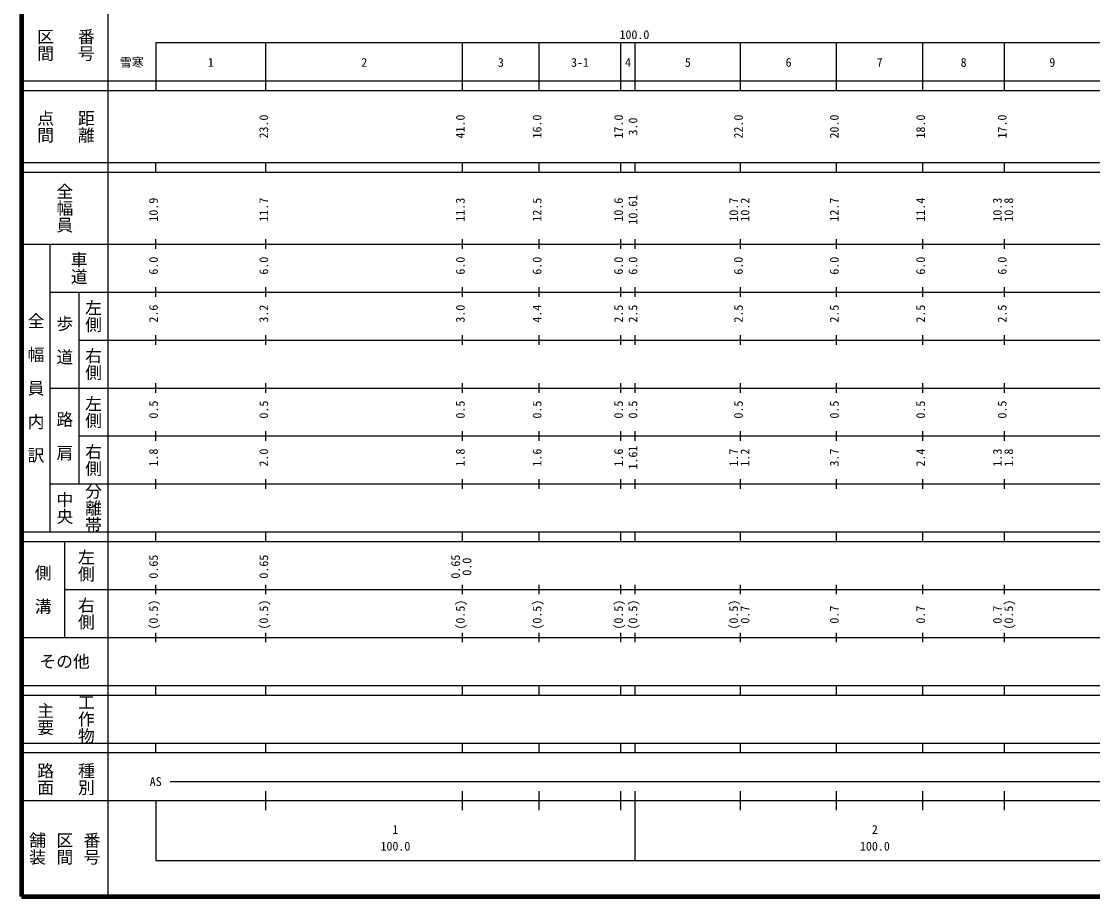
# Model space of a CAD drawing. Units: millimetres on the paper, enlarged 1000 times. Extents: x 40000 to 680000, y 20000 to 380000.
# Drawn here: x 40000 to 263400, y 20000 to 202409 of the extents above; entities that cross this region are included whole.
import ezdxf
from ezdxf.enums import TextEntityAlignment as Align

# ---------------------------------------------------------------- set-up
doc = ezdxf.new("R2010")
doc.units = ezdxf.units.MM
doc.header["$LTSCALE"] = 1000
doc.layers.add('M-TTL', color=2, linetype='Continuous', lineweight=140)
doc.layers.add('M-TTL-BAND', color=7, linetype='Continuous', lineweight=25)
doc.styles.add('@ＭＳ ゴシック', font='')
doc.styles.add('ＭＳ ゴシック', font='')
doc.styles.get('@ＭＳ ゴシック').set_extended_font_data('@MS Gothic')
doc.styles.get('ＭＳ ゴシック').set_extended_font_data('MS Gothic')

msp = doc.modelspace()

# ---------------------------------------------------------------- linework, layer by layer
at = {"layer": 'M-TTL'}
for p, q in [((40000, 380000), (40000, 20000)), ((40000, 20000), (680000, 20000))]:
    msp.add_line(p, q, dxfattribs=at)
at = {"layer": 'M-TTL-BAND'}
for p, q in [((58000, 370000), (58000, 20000)), ((68000, 198000), (579000, 198000)), ((68000, 198000), (68000, 188000)), ((91000, 188000), (91000, 198000)), ((132000, 188000), (132000, 198000)), ((148000, 188000), (148000, 198000)), ((165000, 188000), (165000, 198000)), ((168000, 188000), (168000, 198000)), ((190000, 188000), (190000, 198000)), ((210000, 188000), (210000, 198000)), ((228000, 188000), (228000, 198000)), ((245000, 188000), (245000, 198000)), ((40000, 190000), (579000, 190000)), ((40000, 188000), (579000, 188000)), ((40000, 173000), (579000, 173000)), ((68000, 171000), (68000, 173000)), ((91000, 171000), (91000, 173000)), ((132000, 171000), (132000, 173000)), ((148000, 171000), (148000, 173000)), ((165000, 171000), (165000, 173000)), ((168000, 171000), (168000, 173000)), ((190000, 171000), (190000, 173000)), ((210000, 171000), (210000, 173000)), ((228000, 171000), (228000, 173000)), ((245000, 171000), (245000, 173000)), ((40000, 171000), (579000, 171000)), ((68000, 155000), (68000, 157000)), ((91000, 155000), (91000, 157000)), ((132000, 155000), (132000, 157000)), ((148000, 155000), (148000, 157000)), ((165000, 155000), (165000, 157000)), ((168000, 155000), (168000, 157000)), ((190000, 155000), (190000, 157000)), ((210000, 155000), (210000, 157000)), ((228000, 155000), (228000, 157000)), ((245000, 155000), (245000, 157000)), ((40000, 156000), (579000, 156000)), ((46000, 96000), (46000, 156000)), ((46000, 146000), (579000, 146000)), ((52000, 146000), (52000, 106000)), ((68000, 145000), (68000, 147000)), ((91000, 145000), (91000, 147000)), ((132000, 145000), (132000, 147000)), ((148000, 145000), (148000, 147000)), ((165000, 145000), (165000, 147000)), ((168000, 145000), (168000, 147000)), ((190000, 145000), (190000, 147000)), ((210000, 145000), (210000, 147000)), ((228000, 145000), (228000, 147000)), ((245000, 145000), (245000, 147000)), ((68000, 135000), (68000, 137000)), ((91000, 135000), (91000, 137000)), ((132000, 135000), (132000, 137000)), ((148000, 135000), (148000, 137000)), ((165000, 135000), (165000, 137000)), ((168000, 135000), (168000, 137000)), ((190000, 135000), (190000, 137000)), ((210000, 135000), (210000, 137000)), ((228000, 135000), (228000, 137000)), ((245000, 135000), (245000, 137000)), ((52000, 136000), (579000, 136000)), ((46000, 126000), (579000, 126000)), ((68000, 125000), (68000, 127000)), ((91000, 125000), (91000, 127000)), ((132000, 125000), (132000, 127000)), ((148000, 125000), (148000, 127000)), ((165000, 125000), (165000, 127000)), ((168000, 125000), (168000, 127000)), ((190000, 125000), (190000, 127000)), ((210000, 125000), (210000, 127000)), ((228000, 125000), (228000, 127000)), ((245000, 125000), (245000, 127000)), ((68000, 115000), (68000, 117000)), ((91000, 115000), (91000, 117000)), ((132000, 115000), (132000, 117000)), ((148000, 115000), (148000, 117000)), ((165000, 115000), (165000, 117000)), ((168000, 115000), (168000, 117000)), ((190000, 115000), (190000, 117000)), ((210000, 115000), (210000, 117000)), ((228000, 115000), (228000, 117000)), ((245000, 115000), (245000, 117000)), ((52000, 116000), (579000, 116000)), ((46000, 106000), (579000, 106000)), ((68000, 105000), (68000, 107000)), ((91000, 105000), (91000, 107000)), ((132000, 105000), (132000, 107000)), ((148000, 105000), (148000, 107000)), ((165000, 105000), (165000, 107000)), ((168000, 105000), (168000, 107000)), ((190000, 105000), (190000, 107000)), ((210000, 105000), (210000, 107000)), ((228000, 105000), (228000, 107000)), ((245000, 105000), (245000, 107000)), ((40000, 96000), (579000, 96000)), ((40000, 94000), (579000, 94000)), ((49000, 94000), (49000, 74000)), ((68000, 94000), (68000, 96000)), ((91000, 94000), (91000, 96000)), ((132000, 94000), (132000, 96000)), ((148000, 94000), (148000, 96000)), ((165000, 94000), (165000, 96000)), ((168000, 94000), (168000, 96000)), ((190000, 94000), (190000, 96000)), ((210000, 94000), (210000, 96000)), ((228000, 94000), (228000, 96000)), ((245000, 94000), (245000, 96000)), ((68000, 83000), (68000, 85000)), ((91000, 83000), (91000, 85000)), ((132000, 83000), (132000, 85000)), ((148000, 83000), (148000, 85000)), ((165000, 83000), (165000, 85000)), ((168000, 83000), (168000, 85000)), ((190000, 83000), (190000, 85000)), ((210000, 83000), (210000, 85000)), ((228000, 83000), (228000, 85000)), ((245000, 83000), (245000, 85000)), ((49000, 84000), (579000, 84000)), ((40000, 74000), (579000, 74000)), ((68000, 73000), (68000, 75000)), ((91000, 73000), (91000, 75000)), ((132000, 73000), (132000, 75000)), ((148000, 73000), (148000, 75000)), ((165000, 73000), (165000, 75000)), ((168000, 73000), (168000, 75000)), ((190000, 73000), (190000, 75000)), ((210000, 73000), (210000, 75000)), ((228000, 73000), (228000, 75000)), ((245000, 73000), (245000, 75000)), ((40000, 64000), (579000, 64000)), ((68000, 62000), (68000, 64000)), ((91000, 62000), (91000, 64000)), ((132000, 62000), (132000, 64000)), ((148000, 62000), (148000, 64000)), ((165000, 62000), (165000, 64000)), ((168000, 62000), (168000, 64000)), ((190000, 62000), (190000, 64000)), ((210000, 62000), (210000, 64000)), ((228000, 62000), (228000, 64000)), ((245000, 62000), (245000, 64000)), ((40000, 62000), (579000, 62000)), ((40000, 52000), (579000, 52000)), ((68000, 50000), (68000, 52000)), ((91000, 50000), (91000, 52000)), ((132000, 50000), (132000, 52000)), ((148000, 50000), (148000, 52000)), ((165000, 50000), (165000, 52000)), ((168000, 50000), (168000, 52000)), ((190000, 50000), (190000, 52000)), ((210000, 50000), (210000, 52000)), ((228000, 50000), (228000, 52000)), ((245000, 50000), (245000, 52000)), ((40000, 50000), (579000, 50000)), ((71000, 44000), (565000, 44000)), ((91000, 38000), (91000, 42000)), ((132000, 38000), (132000, 42000)), ((148000, 38000), (148000, 42000)), ((165000, 38000), (165000, 42000)), ((168000, 27500), (168000, 42000)), ((190000, 38000), (190000, 42000)), ((210000, 38000), (210000, 42000)), ((228000, 38000), (228000, 42000)), ((245000, 38000), (245000, 42000)), ((40000, 40000), (579000, 40000)), ((68000, 40000), (68000, 27500)), ((68000, 27500), (579000, 27500))]:
    msp.add_line(p, q, dxfattribs=at)

# ---------------------------------------------------------------- texts
at = {"layer": 'M-TTL-BAND', "style": '@ＭＳ ゴシック'}
for s, p in [('区間', (45000, 197500)), ('番号', (53500, 197500)), ('点間', (45000, 180500)), ('距離', (53500, 180500)), ('全幅員', (49000, 163500)), ('車道', (52000, 151000)), ('左側', (55000, 141000)), ('全\u3000幅\u3000員\u3000内\u3000訳', (43000, 126000)), ('歩\u3000道', (49000, 136000)), ('右側', (55000, 131000)), ('左側', (55000, 121000)), ('路\u3000肩', (49000, 116000)), ('右側', (55000, 111000)), ('分離帯', (55000, 101000)), ('中央', (49000, 101000)), ('左側', (53500, 89000)), ('側\u3000溝', (44500, 84000)), ('右側', (53500, 79000)), ('主要', (45000, 57000)), ('工作物', (53500, 57000)), ('路面', (45000, 44500)), ('種別', (53500, 44500)), ('舗装', (43333, 30000)), ('区間', (49000, 30000)), ('番号', (54667, 30000))]:
    msp.add_text(s, height=2566, rotation=270, dxfattribs=at).set_placement(p, align=Align.MIDDLE_CENTER)
at = {"layer": 'M-TTL-BAND', "style": 'ＭＳ ゴシック'}
for s, p in [('100.0', (167844, 198195)), ('雪寒', (63017, 192405)), ('1', (79500, 192405)), ('2', (111500, 192405)), ('3', (140000, 192405)), ('3-1', (156500, 192405)), ('4', (166500, 192405)), ('5', (179000, 192405)), ('6', (200000, 192405)), ('7', (219000, 192405)), ('8', (236500, 192405)), ('9', (255000, 192405)), ('AS', (68000, 42500)), ('1', (118000, 32523)), ('2', (218000, 32523)), ('100.0', (118000, 29033)), ('100.0', (218000, 29033))]:
    msp.add_text(s, height=1833, dxfattribs=at).set_placement(p, align=Align.BOTTOM_CENTER)
for s, p in [('23.0', (92000, 180500)), ('41.0', (133000, 180500)), ('16.0', (149000, 180500)), ('17.0', (166000, 180500)), ('3.0', (169000, 180500)), ('22.0', (191000, 180500)), ('20.0', (211000, 180500)), ('18.0', (229000, 180500)), ('17.0', (246000, 180500)), ('10.9', (69000, 163174)), ('11.7', (92000, 163174)), ('11.3', (133000, 163174)), ('12.5', (149000, 163174)), ('10.6', (166000, 163174)), ('10.61', (169000, 163174)), ('10.7', (190000, 163174)), ('10.2', (192370, 163174)), ('12.7', (211000, 163174)), ('11.4', (229000, 163174)), ('10.3', (245000, 163174)), ('10.8', (247370, 163174)), ('6.0', (69000, 151500)), ('6.0', (92000, 151500)), ('6.0', (133000, 151500)), ('6.0', (149000, 151500)), ('6.0', (166000, 151500)), ('6.0', (169000, 151500)), ('6.0', (191000, 151500)), ('6.0', (211000, 151500)), ('6.0', (229000, 151500)), ('6.0', (246000, 151500)), ('2.6', (69000, 141500)), ('3.2', (92000, 141500)), ('3.0', (133000, 141500)), ('4.4', (149000, 141500)), ('2.5', (166000, 141500)), ('2.5', (169000, 141500)), ('2.5', (191000, 141500)), ('2.5', (211000, 141500)), ('2.5', (229000, 141500)), ('2.5', (246000, 141500)), ('0.5', (69000, 121500)), ('0.5', (92000, 121500)), ('0.5', (133000, 121500)), ('0.5', (149000, 121500)), ('0.5', (166000, 121500)), ('0.5', (169000, 121500)), ('0.5', (191000, 121500)), ('0.5', (211000, 121500)), ('0.5', (229000, 121500)), ('0.5', (246000, 121500)), ('1.8', (69000, 111500)), ('2.0', (92000, 111500)), ('1.8', (133000, 111500)), ('1.6', (149000, 111500)), ('1.6', (166000, 111500)), ('1.61', (169000, 111500)), ('1.7', (190000, 111500)), ('1.2', (192370, 111500)), ('3.7', (211000, 111500)), ('2.4', (229000, 111500)), ('1.3', (245000, 111500)), ('1.8', (247370, 111500)), ('0.65', (69000, 88764)), ('0.65', (92000, 88764)), ('0.65', (132000, 88764)), ('0.0', (134370, 88764)), ('(0.5)', (69000, 78764)), ('(0.5)', (92000, 78764)), ('(0.5)', (133000, 78764)), ('(0.5)', (149000, 78764)), ('(0.5)', (166000, 78764)), ('(0.5)', (169000, 78764)), ('(0.5)', (190000, 78764)), ('0.7', (192370, 78764)), ('0.7', (211000, 78764)), ('0.7', (229000, 78764)), ('0.7', (245000, 78764)), ('(0.5)', (247370, 78764))]:
    msp.add_text(s, height=1833, rotation=90, dxfattribs=at).set_placement(p, align=Align.BOTTOM_CENTER)
msp.add_text('その他', height=2566, dxfattribs=at).set_placement((49000, 69000), align=Align.MIDDLE_CENTER)

doc.saveas('drawing.dxf')
